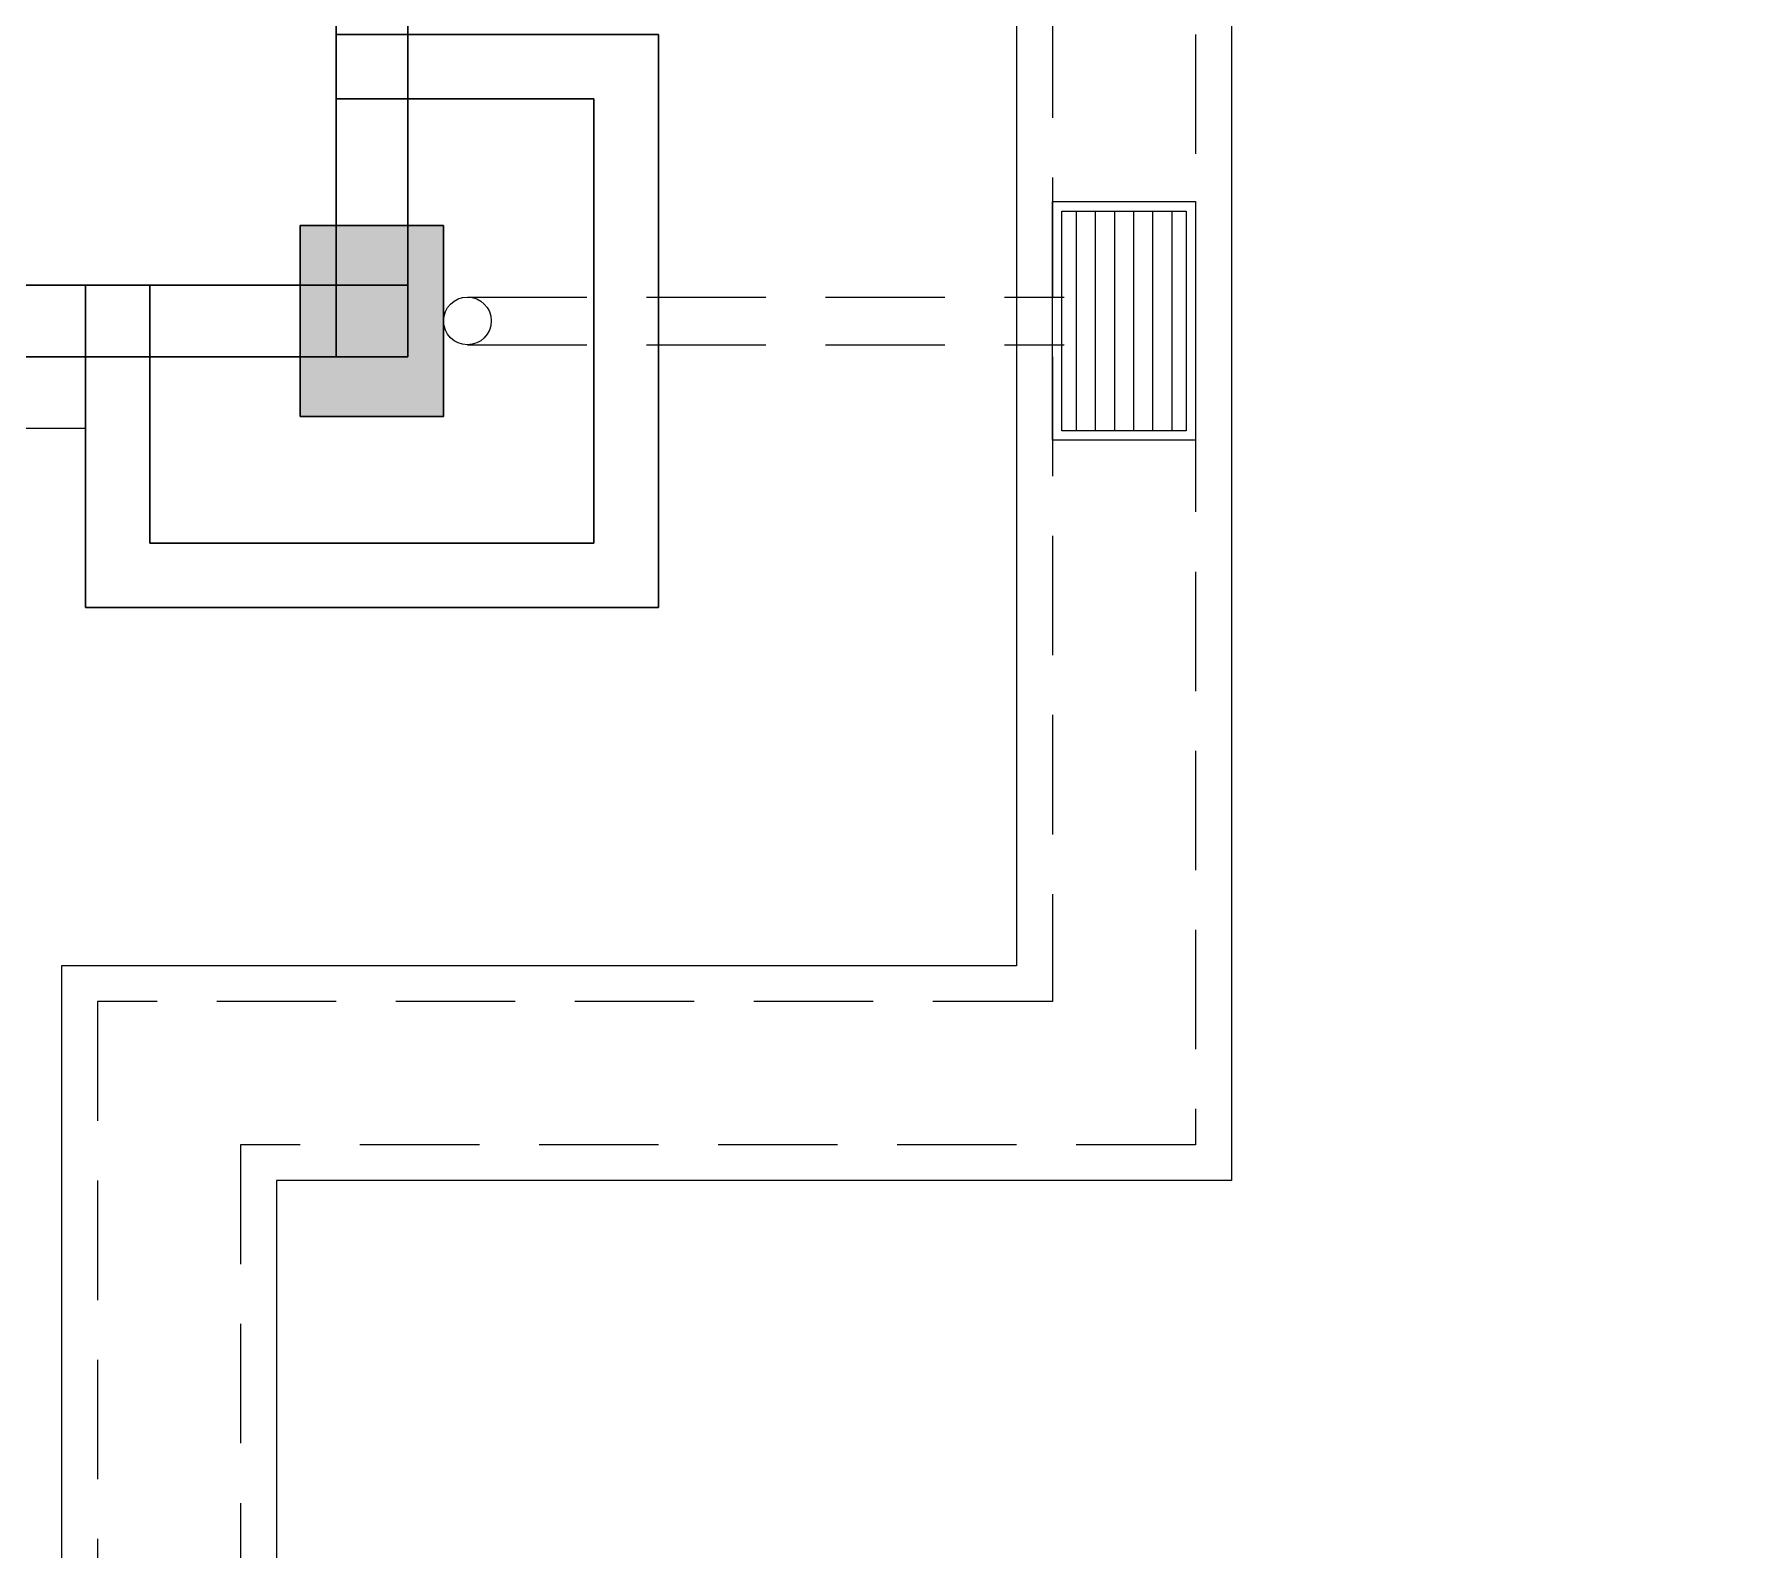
# Model space of a CAD drawing. Header units: inches. Extents: x -86493719 to 430035, y 21644 to 1519532.
# Drawn here: x 60927 to 64522, y 65231 to 68404 of the extents above; entities that cross this region are included whole.
import ezdxf

# ---------------------------------------------------------------- set-up
doc = ezdxf.new("R2010")
doc.units = ezdxf.units.IN
doc.header["$MEASUREMENT"] = 0
doc.linetypes.add('DASHED2', pattern=[0.375, 0.25, -0.125])
doc.linetypes.add('HIDDEN', pattern=[0.375, 0.25, -0.125])
for name, color, linetype, lineweight in [('COLUMN', 8, 'Continuous', 30), ('LW', 8, 'Continuous', 20), ('wall', 8, 'Continuous', 30)]:
    doc.layers.add(name, color=color, linetype=linetype, lineweight=lineweight)
for name, color, linetype in [('DOWNPIPE', 8, 'Continuous'), ('drain', 8, 'Continuous'), ('MSGRATING', 8, 'Continuous')]:
    doc.layers.add(name, color=color, linetype=linetype)

msp = doc.modelspace()

# ---------------------------------------------------------------- linework, layer by layer
at = {"layer": 'COLUMN'}
msp.add_lwpolyline([(61784.3, 68003.6), (61484.3, 68003.6), (61484.3, 67603.6), (61784.3, 67603.6)], close=True, dxfattribs=at)
msp.add_solid([(61784.3, 68003.6), (61484.3, 68003.6), (61784.3, 67603.6), (61484.3, 67603.6)], dxfattribs=at)
at = {"layer": 'DOWNPIPE', "linetype": 'HIDDEN', "ltscale": 1000}
for p, q in [((61834.3, 67853.6), (63084.3, 67853.6)), ((61834.3, 67753.6), (63084.3, 67753.6))]:
    msp.add_line(p, q, dxfattribs=at)
at = {"layer": 'DOWNPIPE'}
msp.add_circle((61834.3, 67803.6), 50, dxfattribs=at)
at = {"layer": 'drain', "linetype": 'DASHED2', "ltscale": 1000}
for points in [[(48284.3, 84028.6), (59359.3, 84028.6), (59359.3, 81528.6), (63359.3, 81528.6), (63359.3, 66078.6), (61359.3, 66078.6), (61359.3, 63103.6), (64859.3, 63103.6), (64859.3, 54578.6), (63359.3, 54578.6), (63359.3, 47578.6), (38409.3, 47578.6), (38409.3, 58028.6)], [(48284.3, 83728.6), (59059.3, 83728.6), (59059.3, 81228.6), (63059.3, 81228.6), (63059.3, 66378.6), (61059.3, 66378.6), (61059.3, 62803.6), (64559.3, 62803.6), (64559.3, 54878.6), (63059.3, 54878.6), (63059.3, 47878.6), (38709.3, 47878.6), (38709.3, 57728.6)]]:
    msp.add_lwpolyline(points, dxfattribs=at)
at = {"layer": 'LW'}
for p, q in [((63434.3, 81603.6), (63434.3, 66003.6)), ((62984.3, 81153.6), (62984.3, 66453.6)), ((61034.3, 67578.6), (59859.3, 67578.6)), ((62984.3, 66453.6), (60984.3, 66453.6)), ((60984.3, 66453.6), (60984.3, 62728.6)), ((63434.3, 66003.6), (61434.3, 66003.6)), ((61434.3, 66003.6), (61434.3, 63178.6))]:
    msp.add_line(p, q, dxfattribs=at)
at = {"layer": 'MSGRATING'}
for p, q in [((63109.3, 68033.6), (63109.3, 67573.6)), ((63149.3, 68033.6), (63149.3, 67573.6)), ((63189.3, 68033.6), (63189.3, 67573.6)), ((63229.3, 68033.6), (63229.3, 67573.6)), ((63269.3, 68033.6), (63269.3, 67573.6)), ((63309.3, 68033.6), (63309.3, 67573.6))]:
    msp.add_line(p, q, dxfattribs=at)
for points in [[(63059.3, 68053.6), (63359.3, 68053.6), (63359.3, 67553.6), (63059.3, 67553.6)], [(63079.3, 68033.6), (63339.3, 68033.6), (63339.3, 67573.6), (63079.3, 67573.6)]]:
    msp.add_lwpolyline(points, close=True, dxfattribs=at)
at = {"layer": 'wall'}
for p, q in [((61559.3, 67728.6), (61559.3, 69303.6)), ((61709.3, 67728.6), (61709.3, 69153.6)), ((62234.3, 68403.6), (61559.3, 68403.6)), ((62234.3, 67203.6), (62234.3, 68403.6)), ((62099.3, 68268.6), (61559.3, 68268.6)), ((62099.3, 67338.6), (62099.3, 68268.6)), ((61709.3, 67878.6), (59559.3, 67878.6)), ((61034.3, 67203.6), (61034.3, 67878.6)), ((61169.3, 67338.6), (61169.3, 67878.6)), ((61709.3, 67728.6), (59559.3, 67728.6)), ((62099.3, 67338.6), (61169.3, 67338.6)), ((62234.3, 67203.6), (61034.3, 67203.6))]:
    msp.add_line(p, q, dxfattribs=at)

doc.saveas('drawing.dxf')
